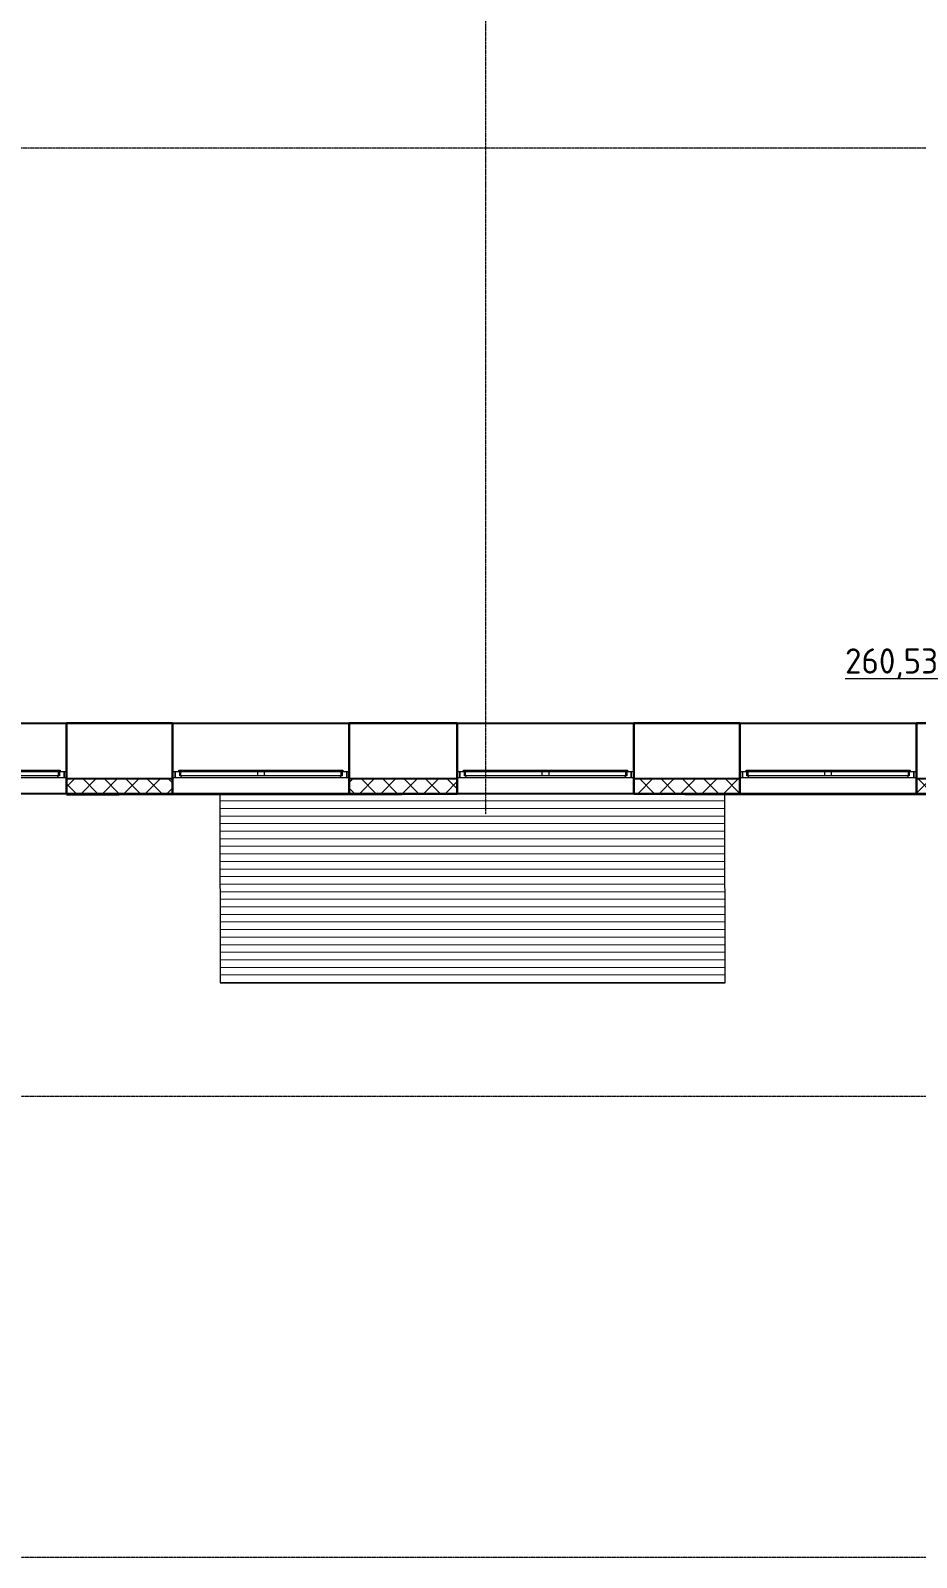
# Model space of a CAD drawing. Header units: millimetres. Extents: x -695119 to 412940, y -249585 to 622758.
# Drawn here: x 78224 to 87001, y 543258 to 558393 of the extents above; entities that cross this region are included whole.
import ezdxf

# ---------------------------------------------------------------- set-up
doc = ezdxf.new("R2010")
doc.units = ezdxf.units.MM
doc.linetypes.add('ADSK_Линия сетки', pattern=[25, 20, -2.5, 0, -2.5])
for name, color, linetype, lineweight in [('Каркас_Импост', 8, 'Continuous', 9), ('Крыши', 7, 'Continuous', 9), ('Марки помещений', 8, 'Continuous', 20), ('Окна', 252, 'Continuous', 9), ('Оси', 252, 'Continuous', 9), ('Стены разрез', 7, 'Continuous', 30), ('Стены штриховка', 7, 'Continuous', 9), ('Штриховка поверхностей', 7, 'Continuous', 9)]:
    doc.layers.add(name, color=color, linetype=linetype, lineweight=lineweight)
doc.layers.add('Стены', color=194, linetype='Continuous')
doc.styles.add('GOST Common_1', font='', dxfattribs={"height": 250})
doc.styles.get('GOST Common_1').set_extended_font_data('GOST type B')
pattern_1 = [(0, (91217.38, 536167.97), (406.4, 101.6), [33.528, -271.272, 33.528, -271.272, -1625.6]), (0, (91217.38, 536167.97), (406.4, 101.6), [-609.6, 33.528, -576.072, 33.528, -271.272, -711.2]), (0, (91217.38, 536167.97), (406.4, 101.6), [-1524, 33.528, -169.672, 33.528, -474.472]), (120, (91369.78, 536218.77), (-291.18818, 301.15272), [33.528, -271.272, 33.528, -271.272, -1625.6]), (120, (91369.78, 536218.77), (-291.18818, 301.15272), [-609.6, 33.528, -576.072, 33.528, -271.272, -711.2]), (120, (91369.78, 536218.77), (-291.18818, 301.15272), [-1524, 33.528, -169.672, 33.528, -474.472]), (240, (91420.58, 536421.97), (-115.21182, -402.75272), [33.528, -271.272, 33.528, -271.272, -1625.6]), (240, (91420.58, 536421.97), (-115.21182, -402.75272), [-609.6, 33.528, -576.072, 33.528, -271.272, -711.2]), (240, (91420.58, 536421.97), (-115.21182, -402.75272), [-1524, 33.528, -169.672, 33.528, -474.472])]

# ---------------------------------------------------------------- blocks, each defined once
blk = doc.blocks.new('BIMLIB_Окно_Двустворчатое_VEKA_СФрамугойСнизу_ГОСТ30674_без линий - Ж_ОК-11_2350х1750-V5-План 2 этажа смеж')
at = {"layer": 'Каркас_Импост', "lineweight": 18}
for p, q in [((-791, 265), (-850, 265)), ((-850, 265), (-850, 207)), ((-850, 207), (-812, 207)), ((-804, 207), (-804, 248)), ((-804, 248), (-792, 248)), ((-786, 248), (-791, 265)), ((791, 265), (786, 248)), ((850, 265), (791, 265)), ((792, 248), (804, 248)), ((804, 248), (804, 207)), ((812, 207), (850, 207)), ((850, 207), (850, 265))]:
    blk.add_line(p, q, dxfattribs=at)
at = {"layer": 'Каркас_Импост'}
for p, q in [((-812, 207), (-15, 207)), ((-812, 190), (-812, 207)), ((-15, 190), (-812, 190)), ((-792, 248), (-35, 248)), ((-792, 207), (-792, 248)), ((791, 265), (-791, 265)), ((-35, 248), (35, 248)), ((-35, 248), (-35, 207)), ((-15, 207), (15, 207)), ((-15, 207), (-15, 190)), ((15, 190), (-15, 190)), ((15, 207), (812, 207)), ((15, 190), (15, 207)), ((812, 190), (15, 190)), ((35, 248), (792, 248)), ((35, 207), (35, 248)), ((792, 248), (792, 207)), ((812, 207), (812, 190))]:
    blk.add_line(p, q, dxfattribs=at)
at = {"layer": 'Окна'}
for p, q in [((-850, 265), (-875, 265)), ((-875, 207), (-850, 207)), ((-850, 207), (-850, 265)), ((875, 265), (850, 265)), ((850, 265), (850, 207)), ((850, 207), (875, 207))]:
    blk.add_line(p, q, dxfattribs=at)
blk = doc.blocks.new('BIMLIB_Окно_Двустворчатое_VEKA_СФрамугойСнизу_ГОСТ30674_без линий - Ж_ОК-11_2350х1750-V7-План 2 этажа смеж')
at = {"layer": 'Каркас_Импост', "lineweight": 18}
for p, q in [((-791, 265), (-850, 265)), ((-850, 265), (-850, 207)), ((-850, 207), (-812, 207)), ((-804, 207), (-804, 248)), ((-804, 248), (-792, 248)), ((-786, 248), (-791, 265)), ((791, 265), (786, 248)), ((850, 265), (791, 265)), ((792, 248), (804, 248)), ((804, 248), (804, 207)), ((812, 207), (850, 207)), ((850, 207), (850, 265))]:
    blk.add_line(p, q, dxfattribs=at)
at = {"layer": 'Каркас_Импост'}
for p, q in [((-812, 207), (-15, 207)), ((-812, 190), (-812, 207)), ((-15, 190), (-812, 190)), ((-792, 248), (-35, 248)), ((-792, 207), (-792, 248)), ((790, 265), (-791, 265)), ((-35, 248), (35, 248)), ((-35, 248), (-35, 207)), ((-15, 207), (15, 207)), ((-15, 207), (-15, 190)), ((15, 190), (-15, 190)), ((15, 207), (812, 207)), ((15, 190), (15, 207)), ((812, 190), (15, 190)), ((35, 248), (792, 248)), ((35, 207), (35, 248)), ((792, 248), (792, 207)), ((812, 207), (812, 190))]:
    blk.add_line(p, q, dxfattribs=at)
at = {"layer": 'Окна'}
for p, q in [((-850, 265), (-875, 265)), ((-875, 207), (-850, 207)), ((-850, 207), (-850, 265)), ((875, 265), (850, 265)), ((850, 265), (850, 207)), ((850, 207), (875, 207))]:
    blk.add_line(p, q, dxfattribs=at)

msp = doc.modelspace()

# ---------------------------------------------------------------- hatches: boundary and pattern name
at = {"layer": 'Стены разрез', "lineweight": 9}
h = msp.add_hatch(dxfattribs=at)
h.set_pattern_fill('FP_4', color=256, style=0, pattern_type=2)
h.set_pattern_definition(pattern_1)
h.paths.add_polyline_path([(87001.401, 550826.241), (87929.401, 550826.241), (87929.401, 550828.241), (87003.401, 550828.241), (87003.401, 550902.241), (87001.401, 550902.241)])
h.paths.add_polyline_path([(84201.401, 550826.241), (85251.401, 550826.241), (85251.401, 550902.241), (85249.401, 550902.241), (85249.401, 550828.241), (84203.401, 550828.241), (84203.401, 550902.241), (84201.401, 550902.241)])
h.paths.add_polyline_path([(82451.401, 550826.241), (82451.401, 550902.241), (82449.401, 550902.241), (82449.401, 550828.241), (81383.401, 550828.241), (81383.401, 550902.241), (81381.401, 550902.241), (81381.401, 550826.241), (81493.981, 550826.241)])
h.paths.add_polyline_path([(79631.401, 550826.241), (79631.401, 550902.241), (79629.401, 550902.241), (79629.401, 550828.241), (78583.401, 550828.241), (78583.401, 550902.241), (78581.401, 550902.241), (78581.401, 550826.241), (78715.468, 550826.241)])
h.paths.add_polyline_path([(76831.401, 550826.241), (76831.401, 550902.241), (76829.401, 550902.241), (76829.401, 550828.241), (75803.401, 550828.241), (75803.401, 550902.241), (75801.401, 550902.241), (75801.401, 550826.241), (75936.954, 550826.241)])
h.paths.add_polyline_path([(74051.401, 550826.241), (74051.401, 550902.241), (74049.401, 550902.241), (74049.401, 550828.241), (72983.401, 550828.241), (72983.401, 550902.241), (72981.401, 550902.241), (72981.401, 550826.241)])
h.paths.add_polyline_path([(71231.401, 550826.241), (71231.401, 550902.241), (71229.401, 550902.241), (71229.401, 550828.241), (70183.401, 550828.241), (70183.401, 550902.241), (70181.401, 550902.241), (70181.401, 550826.241), (70379.928, 550826.241)])
h.paths.add_polyline_path([(68431.401, 550826.241), (68431.401, 550902.241), (68429.401, 550902.241), (68429.401, 550828.241), (67383.401, 550828.241), (67383.401, 550902.241), (67381.401, 550902.241), (67381.401, 550826.241)])
h.paths.add_polyline_path([(65631.401, 550826.241), (65631.401, 550902.241), (65629.401, 550902.241), (65629.401, 550828.241), (64181.401, 550828.241), (64181.401, 550826.241), (64822.901, 550826.241)])
h = msp.add_hatch(dxfattribs=at)
h.set_pattern_fill('FP_7', color=256, style=0, pattern_type=2)
h.set_pattern_definition([(45, (91217.38, 536167.97), (-106.066, 106.066), []), (135, (91217.38, 536167.97), (-106.066, -106.066), [])])
h.paths.add_polyline_path([(87931.401, 550828.241), (87931.401, 550978.241), (87001.401, 550978.241), (87001.401, 550902.241), (87003.401, 550902.241), (87003.401, 550828.241), (87929.401, 550828.241)])
h.paths.add_polyline_path([(85249.401, 550828.241), (85249.401, 550902.241), (85251.401, 550902.241), (85251.401, 550978.241), (84201.401, 550978.241), (84201.401, 550902.241), (84203.401, 550902.241), (84203.401, 550828.241)])
h.paths.add_polyline_path([(82449.401, 550828.241), (82449.401, 550902.241), (82451.401, 550902.241), (82451.401, 550978.241), (81381.401, 550978.241), (81381.401, 550902.241), (81383.401, 550902.241), (81383.401, 550828.241), (81493.981, 550828.241)])
h.paths.add_polyline_path([(79629.401, 550828.241), (79629.401, 550902.241), (79631.401, 550902.241), (79631.401, 550978.241), (78581.401, 550978.241), (78581.401, 550902.241), (78583.401, 550902.241), (78583.401, 550828.241), (78715.468, 550828.241)])
h.paths.add_polyline_path([(76829.401, 550828.241), (76829.401, 550902.241), (76831.401, 550902.241), (76831.401, 550978.241), (75801.401, 550978.241), (75801.401, 550902.241), (75803.401, 550902.241), (75803.401, 550828.241), (75936.954, 550828.241)])
h.paths.add_polyline_path([(74049.401, 550828.241), (74049.401, 550902.241), (74051.401, 550902.241), (74051.401, 550978.241), (72981.401, 550978.241), (72981.401, 550902.241), (72983.401, 550902.241), (72983.401, 550828.241)])
h.paths.add_polyline_path([(70379.928, 550828.241), (71229.401, 550828.241), (71229.401, 550902.241), (71231.401, 550902.241), (71231.401, 550978.241), (70181.401, 550978.241), (70181.401, 550902.241), (70183.401, 550902.241), (70183.401, 550828.241)])
h.paths.add_polyline_path([(67383.401, 550828.241), (68429.401, 550828.241), (68429.401, 550902.241), (68431.401, 550902.241), (68431.401, 550978.241), (67381.401, 550978.241), (67381.401, 550902.241), (67383.401, 550902.241)])
h.paths.add_polyline_path([(64822.901, 550828.241), (65629.401, 550828.241), (65629.401, 550902.241), (65631.401, 550902.241), (65631.401, 550978.241), (64331.401, 550978.241), (64331.401, 550828.241)])
h = msp.add_hatch(dxfattribs=at)
h.set_pattern_fill('FP_4', color=256, style=0, pattern_type=2)
h.set_pattern_definition(pattern_1)
h.paths.add_polyline_path([(78581.401, 550820.241), (79106.401, 550820.241), (79106.401, 550825.241), (78581.401, 550825.241)])
h.paths.add_polyline_path([(102016.401, 550820.241), (102016.401, 550825.241), (101516.401, 550825.241), (101516.401, 550820.241)])
h.paths.add_polyline_path([(107656.401, 550820.241), (107656.401, 550825.241), (107126.401, 550825.241), (107126.401, 550820.241)])
h.paths.add_polyline_path([(116031.401, 550820.241), (116031.401, 550825.241), (115506.401, 550825.241), (115506.401, 550820.241)])
at = {"layer": 'Штриховка поверхностей', "true_color": 0xcacaca}
h = msp.add_hatch(dxfattribs=at)
h.set_pattern_fill('FP_13', color=9, style=0, pattern_type=2)
h.set_pattern_definition([(180.036, (82462.355, 569883.5), (0.04712, -74.99999), [])])
h.paths.add_polyline_path([(80102.289, 548953.241), (85105.08, 548953.241), (85103.904, 550821.241), (84706.401, 550821.241), (84706.401, 550825.317), (81906.401, 550823.554), (81906.401, 550820.241), (80101.113, 550820.241)])

# ---------------------------------------------------------------- linework, layer by layer
at = {"layer": 'Крыши'}
for p, q in [((80101.113, 550820.241), (80102.289, 548953.241)), ((84706.401, 550825.317), (81906.401, 550823.554)), ((85105.08, 548953.241), (85103.904, 550821.241)), ((80102.289, 548953.241), (85105.08, 548953.241))]:
    msp.add_line(p, q, dxfattribs=at)
at = {"layer": 'Оси', "linetype": 'ADSK_Линия сетки'}
for p, q in [((82731.401, 569901.977), (82731.401, 550624.039)), ((124372.922, 557228.241), (50771.339, 557228.241)), ((97660.397, 551528.241), (50771.339, 551528.241)), ((97660.397, 547828.241), (50771.339, 547828.241)), ((97660.397, 543258.241), (50771.339, 543258.241))]:
    msp.add_line(p, q, dxfattribs=at)
at = {"layer": 'Стены'}
for p, q in [((76831.401, 551528.241), (78581.401, 551528.241)), ((79631.401, 551528.241), (81381.401, 551528.241)), ((82451.401, 551528.241), (84201.401, 551528.241)), ((85251.401, 551528.241), (87001.401, 551528.241)), ((78581.401, 550978.241), (79631.401, 550978.241)), ((81381.401, 550978.241), (82451.401, 550978.241)), ((84201.401, 550978.241), (85251.401, 550978.241)), ((87001.401, 550978.241), (87929.401, 550978.241)), ((78581.401, 550826.241), (76831.401, 550826.241)), ((79111.401, 550825.241), (81906.401, 550825.241)), ((79111.401, 550820.241), (79111.401, 550825.241)), ((81906.401, 550820.241), (79111.401, 550820.241)), ((81381.401, 550826.241), (79631.401, 550826.241)), ((81906.401, 550820.241), (81906.401, 550825.241)), ((84201.401, 550826.241), (82451.401, 550826.241)), ((84706.401, 550821.241), (84706.401, 550826.241)), ((87546.401, 550821.241), (84706.401, 550821.241)), ((87001.401, 550826.241), (85251.401, 550826.241)), ((85251.401, 550826.241), (87001.401, 550826.241)), ((85251.401, 550826.241), (85251.401, 550821.241)), ((87001.401, 550821.241), (87001.401, 550826.241))]:
    msp.add_line(p, q, dxfattribs=at)
at = {"layer": 'Стены разрез'}
for p, q in [((78581.401, 551528.241), (79631.401, 551528.241)), ((78581.401, 551528.241), (78581.401, 550826.241)), ((79631.401, 551528.241), (79631.401, 550826.241)), ((81381.401, 551528.241), (82451.401, 551528.241)), ((81381.401, 551528.241), (81381.401, 550826.241)), ((82451.401, 551528.241), (82451.401, 550826.241)), ((84201.401, 551528.241), (85251.401, 551528.241)), ((84201.401, 551528.241), (84201.401, 550826.241)), ((85251.401, 551528.241), (85251.401, 550826.241)), ((87001.401, 551528.241), (87439.401, 551528.241)), ((87001.401, 551528.241), (87001.401, 550826.241)), ((78581.401, 550826.241), (79631.401, 550826.241)), ((79106.401, 550825.241), (78581.401, 550825.241)), ((78581.401, 550825.241), (78581.401, 550820.241)), ((78581.401, 550820.241), (79106.401, 550820.241)), ((79106.401, 550825.241), (79106.401, 550820.241)), ((81381.401, 550826.241), (82451.401, 550826.241)), ((84201.401, 550826.241), (85251.401, 550826.241)), ((87929.401, 550826.241), (87001.401, 550826.241))]:
    msp.add_line(p, q, dxfattribs=at)
at = {"layer": 'Стены штриховка'}
for p, q in [((78583.401, 550902.241), (78581.401, 550902.241)), ((78583.401, 550828.241), (78583.401, 550902.241)), ((79631.401, 550902.241), (79629.401, 550902.241)), ((79629.401, 550902.241), (79629.401, 550828.241)), ((81383.401, 550902.241), (81381.401, 550902.241)), ((81383.401, 550828.241), (81383.401, 550902.241)), ((82451.401, 550902.241), (82449.401, 550902.241)), ((82449.401, 550902.241), (82449.401, 550828.241)), ((84203.401, 550902.241), (84201.401, 550902.241)), ((84203.401, 550828.241), (84203.401, 550902.241)), ((85251.401, 550902.241), (85249.401, 550902.241)), ((85249.401, 550902.241), (85249.401, 550828.241)), ((87003.401, 550902.241), (87001.401, 550902.241)), ((79629.401, 550828.241), (78583.401, 550828.241)), ((82449.401, 550828.241), (81383.401, 550828.241)), ((85249.401, 550828.241), (84203.401, 550828.241))]:
    msp.add_line(p, q, dxfattribs=at)

# ---------------------------------------------------------------- block references
at = {"layer": 'Окна', "rotation": 180}
for name, p in [('BIMLIB_Окно_Двустворчатое_VEKA_СФрамугойСнизу_ГОСТ30674_без линий - Ж_ОК-11_2350х1750-V5-План 2 этажа смеж', (77706.401, 551253.241)), ('BIMLIB_Окно_Двустворчатое_VEKA_СФрамугойСнизу_ГОСТ30674_без линий - Ж_ОК-11_2350х1750-V5-План 2 этажа смеж', (80506.401, 551253.241)), ('BIMLIB_Окно_Двустворчатое_VEKA_СФрамугойСнизу_ГОСТ30674_без линий - Ж_ОК-11_2350х1750-V7-План 2 этажа смеж', (83326.401, 551253.241)), ('BIMLIB_Окно_Двустворчатое_VEKA_СФрамугойСнизу_ГОСТ30674_без линий - Ж_ОК-11_2350х1750-V5-План 2 этажа смеж', (86126.401, 551253.241))]:
    msp.add_blockref(name, p, dxfattribs=at)

# ---------------------------------------------------------------- texts
at = {"layer": 'Марки помещений', "lineweight": 9, "insert": (86293.727, 552269.016), "char_height": 250, "width": 1067.84775, "attachment_point": 1, "style": 'GOST Common_1'}
msp.add_mtext('\\L260,53', dxfattribs=at)

doc.saveas('drawing.dxf')
